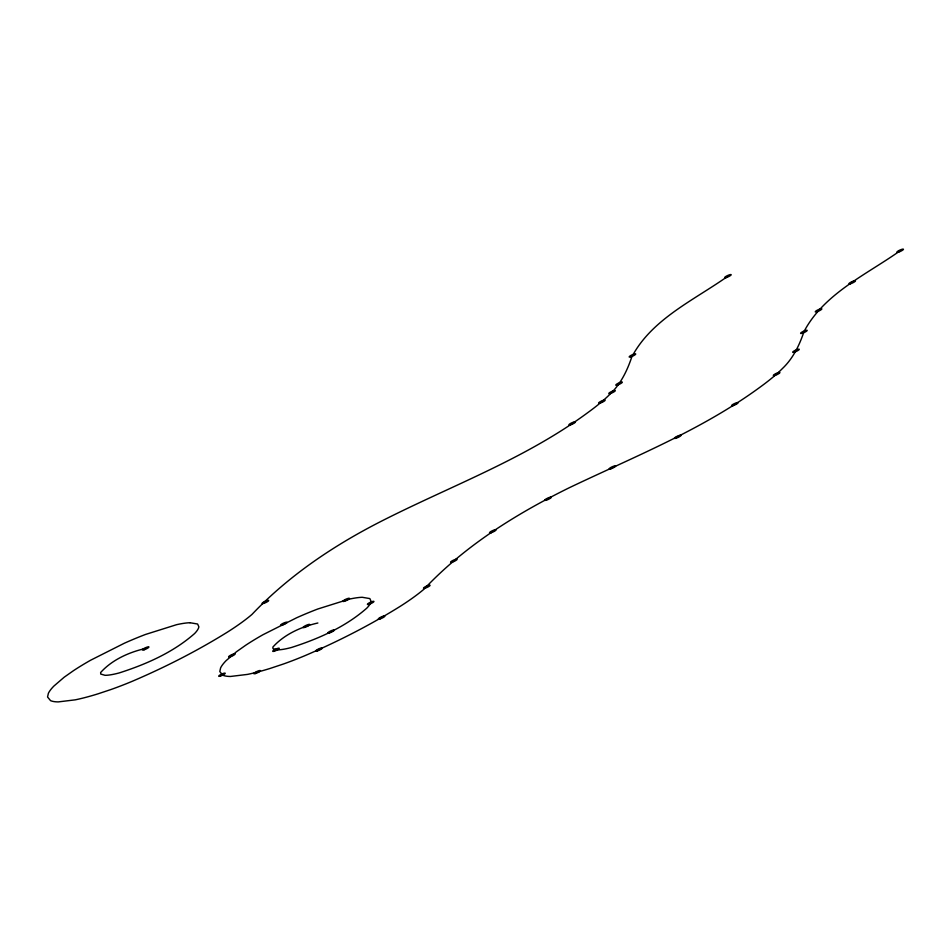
<?xml version="1.0" encoding="UTF-8"?>
<svg xmlns="http://www.w3.org/2000/svg" width="951" height="951" viewBox="0 0 951 951"><rect width="100%" height="100%" fill="white"/><g stroke="black" fill="none" stroke-linecap="round" stroke-linejoin="round"><path stroke-width="1.43" d="M727.895 276.182C694.301 300.041 651.768 318.954 631.773 357.017C627.208 370.593 620.848 383.847 610.316 393.845A163.524 32.049 -24.6 0 1 588.027 412.449C525.38 458.762 451.737 485.533 382.813 520.47C334.597 544.875 289.27 575.129 251.956 614.441A116.961 22.919 -24.6 0 1 227.836 631.856C197.368 650.817 165.296 667.162 132.308 681.273A92.675 18.164 -24.6 0 1 110.863 689.558L97.929 693.861A107.558 21.077 -24.6 0 1 75.165 699.853L58.284 701.897A101.971 19.983 -24.6 0 1 50.546 700.625L47.55 697L48.382 693.315A96.324 18.877 -24.6 0 1 53.874 686.087L64.157 677.231L73.5 670.657A90.119 17.653 -24.6 0 1 90.63 660.22L124.391 643.209A83.533 16.369 -24.6 0 1 145.527 634.448L176.613 624.676A76.484 14.99 -24.6 0 1 189.974 622.727M900.145 250.743C866.551 274.601 824.006 293.514 804.011 331.578C799.458 345.154 793.086 358.408 782.566 368.406A163.524 32.049 -24.6 0 1 760.265 387.009C701.731 429.983 633.901 456.825 568.853 487.946C515.834 514.111 464.968 545.743 424.194 589.002A116.961 22.919 -24.6 0 1 400.086 606.417C369.618 625.378 337.534 641.723 304.558 655.833A92.675 18.164 -24.6 0 1 283.101 664.119L270.167 668.422A107.558 21.077 -24.6 0 1 247.415 674.414L230.522 676.458A101.971 19.983 -24.6 0 1 222.796 675.186L219.788 671.561L220.62 667.875A96.324 18.877 -24.6 0 1 226.112 660.648L236.407 651.792L245.738 645.218A90.119 17.653 -24.6 0 1 262.868 634.781L296.641 617.77A83.533 16.369 -24.6 0 1 317.777 609.009L348.851 599.237A76.484 14.99 -24.6 0 1 362.224 597.287L369.856 598.583L371.092 601.353A68.555 13.433 -24.6 0 1 366.872 608.081C345.439 626.982 318.454 638.846 291.458 647.488A51.77 10.14 -24.6 0 1 277.288 649.866L272.996 648.63L272.866 647.084C284.266 634.376 301.36 626.709 317.872 623M145.634 648.439C129.122 652.148 112.028 659.816 100.628 672.523L100.747 674.069L105.05 675.305A51.77 10.14 -24.6 0 0 119.22 672.928C146.204 664.285 173.201 652.422 194.622 633.521A68.555 13.433 -24.6 0 0 198.854 626.792L197.618 624.022L189.974 622.727M144.088 649.806A3.626 0.713 -24.6 0 0 148.938 646.965A3.626 0.713 -24.6 0 0 143.863 648.558A3.626 0.713 -24.6 0 0 144.088 649.806M726.362 277.537A3.626 0.713 -24.6 0 0 731.2 274.708A3.626 0.713 -24.6 0 0 726.136 276.289A3.626 0.713 -24.6 0 0 726.362 277.537M630.893 356.827A3.626 0.713 -24.6 0 0 635.732 353.986A3.626 0.713 -24.6 0 0 630.668 355.579A3.626 0.713 -24.6 0 0 630.893 356.827M617.508 385A3.626 0.713 -24.6 0 0 622.346 382.171A3.626 0.713 -24.6 0 0 617.282 383.752A3.626 0.713 -24.6 0 0 617.508 385M610.459 393.464A3.626 0.713 -24.6 0 0 615.309 390.635A3.626 0.713 -24.6 0 0 610.233 392.228A3.626 0.713 -24.6 0 0 610.459 393.464M600.319 403.01A3.626 0.713 -24.6 0 0 605.157 400.181A3.626 0.713 -24.6 0 0 600.081 401.762A3.626 0.713 -24.6 0 0 600.319 403.01M570.612 424.8A3.626 0.713 -24.6 0 0 575.45 421.959A3.626 0.713 -24.6 0 0 570.374 423.552A3.626 0.713 -24.6 0 0 570.612 424.8M263.843 603.338A3.626 0.713 -24.6 0 0 268.681 600.509A3.626 0.713 -24.6 0 0 263.617 602.09A3.626 0.713 -24.6 0 0 263.843 603.338M304.891 627.351A3.626 0.713 -24.6 0 0 309.729 624.522A3.626 0.713 -24.6 0 0 304.653 626.103A3.626 0.713 -24.6 0 0 304.891 627.351M274.459 651.162A3.626 0.713 -24.6 0 0 279.297 648.332A3.626 0.713 -24.6 0 0 274.221 649.913A3.626 0.713 -24.6 0 0 274.459 651.162M329.533 632.902A3.626 0.713 -24.6 0 0 334.372 630.073A3.626 0.713 -24.6 0 0 329.296 631.666A3.626 0.713 -24.6 0 0 329.533 632.902M369.107 604.277A3.626 0.713 -24.6 0 0 373.945 601.448A3.626 0.713 -24.6 0 0 368.869 603.041A3.626 0.713 -24.6 0 0 369.107 604.277M344.607 601.234A3.626 0.713 -24.6 0 0 349.457 598.405A3.626 0.713 -24.6 0 0 344.381 599.986A3.626 0.713 -24.6 0 0 344.607 601.234M282.233 625.14A3.626 0.713 -24.6 0 0 287.071 622.311A3.626 0.713 -24.6 0 0 282.007 623.904A3.626 0.713 -24.6 0 0 282.233 625.14M230.332 656.749A3.626 0.713 -24.6 0 0 235.17 653.919A3.626 0.713 -24.6 0 0 230.106 655.501A3.626 0.713 -24.6 0 0 230.332 656.749M220.406 676.09A3.626 0.713 -24.6 0 0 225.244 673.26A3.626 0.713 -24.6 0 0 220.168 674.853A3.626 0.713 -24.6 0 0 220.406 676.09M255.593 673.51A3.626 0.713 -24.6 0 0 260.431 670.681A3.626 0.713 -24.6 0 0 255.355 672.262A3.626 0.713 -24.6 0 0 255.593 673.51M317.479 650.888A3.626 0.713 -24.6 0 0 322.318 648.059A3.626 0.713 -24.6 0 0 317.254 649.64A3.626 0.713 -24.6 0 0 317.479 650.888M380.055 618.923A3.626 0.713 -24.6 0 0 384.893 616.082A3.626 0.713 -24.6 0 0 379.818 617.674A3.626 0.713 -24.6 0 0 380.055 618.923M425.24 588.134A3.626 0.713 -24.6 0 0 430.078 585.293A3.626 0.713 -24.6 0 0 425.002 586.886A3.626 0.713 -24.6 0 0 425.24 588.134M452.296 562.124A3.626 0.713 -24.6 0 0 457.134 559.295A3.626 0.713 -24.6 0 0 452.058 560.888A3.626 0.713 -24.6 0 0 452.296 562.124M491.251 532.667A3.626 0.713 -24.6 0 0 496.101 529.838A3.626 0.713 -24.6 0 0 491.025 531.419A3.626 0.713 -24.6 0 0 491.251 532.667M546.492 500.119A3.626 0.713 -24.6 0 0 551.33 497.29A3.626 0.713 -24.6 0 0 546.254 498.871A3.626 0.713 -24.6 0 0 546.492 500.119M610.839 468.819A3.626 0.713 -24.6 0 0 615.689 465.99A3.626 0.713 -24.6 0 0 610.613 467.583A3.626 0.713 -24.6 0 0 610.839 468.819M676.149 438.185A3.626 0.713 -24.6 0 0 680.999 435.344A3.626 0.713 -24.6 0 0 675.923 436.937A3.626 0.713 -24.6 0 0 676.149 438.185M733.245 405.566A3.626 0.713 -24.6 0 0 738.083 402.737A3.626 0.713 -24.6 0 0 733.019 404.33A3.626 0.713 -24.6 0 0 733.245 405.566M775.077 375.383A3.626 0.713 -24.6 0 0 779.915 372.554A3.626 0.713 -24.6 0 0 774.839 374.135A3.626 0.713 -24.6 0 0 775.077 375.383M794.418 352.132A3.626 0.713 -24.6 0 0 799.256 349.302A3.626 0.713 -24.6 0 0 794.192 350.883A3.626 0.713 -24.6 0 0 794.418 352.132M802.359 333.23A3.626 0.713 -24.6 0 0 807.197 330.389A3.626 0.713 -24.6 0 0 802.121 331.982A3.626 0.713 -24.6 0 0 802.359 333.23M817.028 311.702A3.626 0.713 -24.6 0 0 821.866 308.873A3.626 0.713 -24.6 0 0 816.79 310.454A3.626 0.713 -24.6 0 0 817.028 311.702M850.634 283.707A3.626 0.713 -24.6 0 0 855.472 280.878A3.626 0.713 -24.6 0 0 850.408 282.459A3.626 0.713 -24.6 0 0 850.634 283.707M898.612 252.098A3.626 0.713 -24.6 0 0 903.45 249.269A3.626 0.713 -24.6 0 0 898.374 250.85A3.626 0.713 -24.6 0 0 898.612 252.098"/></g></svg>
